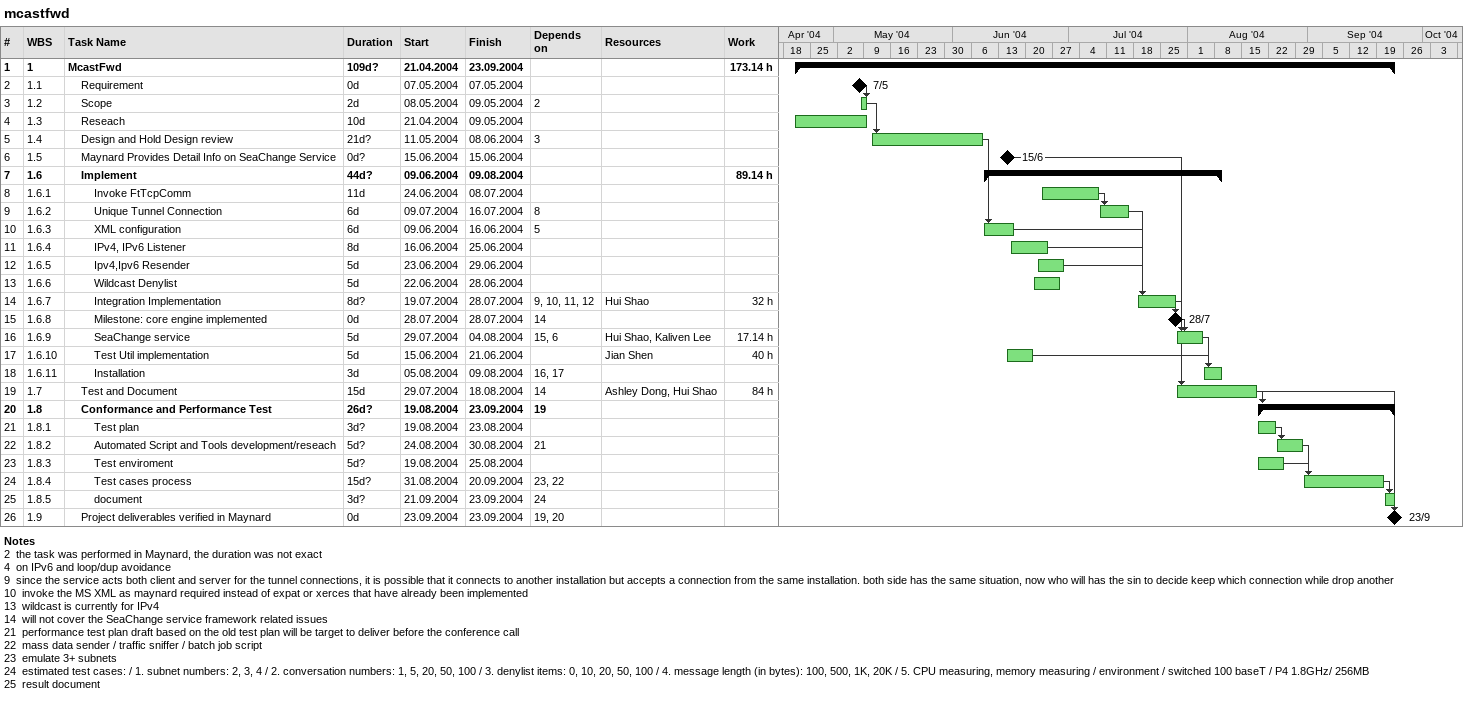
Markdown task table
mcastfwd

| ID | WBS | Task | Duration | Start | Finish | Predecessors | Resources | Work (h) |
|---|---|---|---|---|---|---|---|---|
| 1 | 1 | **McastFwd** | 109d? | 2004-04-21 | 2004-09-23 |  |  | 173.14 |
| 2 | 1.1 | Requirement | 0d | 2004-05-07 | 2004-05-07 |  |  |  |
| 3 | 1.2 | Scope | 2d | 2004-05-08 | 2004-05-09 | 2 |  |  |
| 4 | 1.3 | Reseach | 10d | 2004-04-21 | 2004-05-09 |  |  |  |
| 5 | 1.4 | Design and Hold Design review | 21d? | 2004-05-11 | 2004-06-08 | 3 |  |  |
| 6 | 1.5 | Maynard Provides Detail Info on SeaChange Service | 0d? | 2004-06-15 | 2004-06-15 |  |  |  |
| 7 | 1.6 | **Implement** | 44d? | 2004-06-09 | 2004-08-09 |  |  | 89.14 |
| 8 | 1.6.1 | Invoke FtTcpComm | 11d | 2004-06-24 | 2004-07-08 |  |  |  |
| 9 | 1.6.2 | Unique Tunnel Connection | 6d | 2004-07-09 | 2004-07-16 | 8 |  |  |
| 10 | 1.6.3 | XML configuration | 6d | 2004-06-09 | 2004-06-16 | 5 |  |  |
| 11 | 1.6.4 | IPv4, IPv6 Listener | 8d | 2004-06-16 | 2004-06-25 |  |  |  |
| 12 | 1.6.5 | Ipv4,Ipv6 Resender | 5d | 2004-06-23 | 2004-06-29 |  |  |  |
| 13 | 1.6.6 | Wildcast Denylist | 5d | 2004-06-22 | 2004-06-28 |  |  |  |
| 14 | 1.6.7 | Integration Implementation | 8d? | 2004-07-19 | 2004-07-28 | 9, 10, 11, 12 | Hui Shao | 32 |
| 15 | 1.6.8 | Milestone: core engine implemented | 0d | 2004-07-28 | 2004-07-28 | 14 |  |  |
| 16 | 1.6.9 | SeaChange service | 5d | 2004-07-29 | 2004-08-04 | 15, 6 | Hui Shao, Kaliven Lee | 17.14 |
| 17 | 1.6.10 | Test Util implementation | 5d | 2004-06-15 | 2004-06-21 |  | Jian Shen | 40 |
| 18 | 1.6.11 | Installation | 3d | 2004-08-05 | 2004-08-09 | 16, 17 |  |  |
| 19 | 1.7 | Test and Document | 15d | 2004-07-29 | 2004-08-18 | 14 | Ashley Dong, Hui Shao | 84 |
| 20 | 1.8 | **Conformance and Performance Test** | 26d? | 2004-08-19 | 2004-09-23 | 19 |  |  |
| 21 | 1.8.1 | Test plan | 3d? | 2004-08-19 | 2004-08-23 |  |  |  |
| 22 | 1.8.2 | Automated Script and Tools development/reseach | 5d? | 2004-08-24 | 2004-08-30 | 21 |  |  |
| 23 | 1.8.3 | Test enviroment | 5d? | 2004-08-19 | 2004-08-25 |  |  |  |
| 24 | 1.8.4 | Test cases process | 15d? | 2004-08-31 | 2004-09-20 | 23, 22 |  |  |
| 25 | 1.8.5 | document | 3d? | 2004-09-21 | 2004-09-23 | 24 |  |  |
| 26 | 1.9 | Project deliverables verified in Maynard | 0d | 2004-09-23 | 2004-09-23 | 19, 20 |  |  |

Notes
- 2: the task was performed in Maynard, the duration was not exact
- 4: on IPv6 and loop/dup avoidance
- 9: since the service acts both client and server for the tunnel connections, it is possible that it connects to another installation but accepts a connection from the same installation. both side has the same situation, now who will has the sin to decide keep which connection while drop another
- 10: invoke the MS XML as maynard required instead of expat or xerces that have already been implemented
- 13: wildcast is currently for IPv4
- 14: will not cover the SeaChange service framework related issues
- 21: performance test plan draft based on the old test plan will be target to deliver before the conference call
- 22: mass data sender / traffic sniffer / batch job script
- 23: emulate 3+ subnets
- 24: estimated test cases: / 1. subnet numbers: 2, 3, 4 / 2. conversation numbers: 1, 5, 20, 50, 100 / 3. denylist items: 0, 10, 20, 50, 100 / 4. message length (in bytes): 100, 500, 1K, 20K / 5. CPU measuring, memory measuring / environment / switched 100 baseT / P4 1.8GHz/ 256MB
- 25: result document
